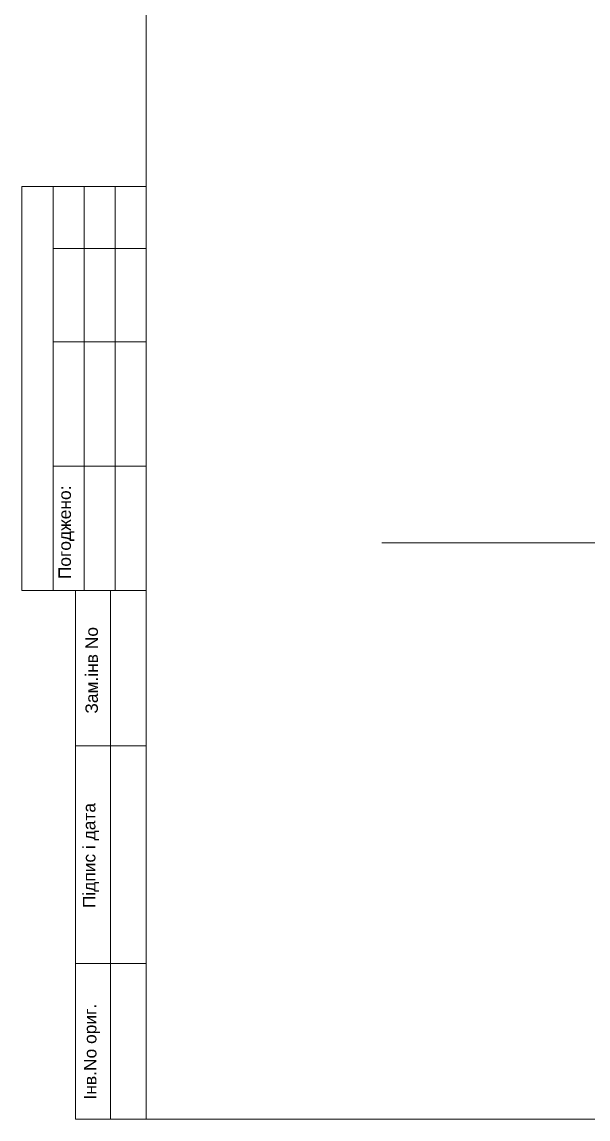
# Model space of a CAD drawing. Header units: millimetres. Extents: x -490789 to -449459, y 209001 to 327650.
# Drawn here: x -490789 to -481679, y 269183 to 286828 of the extents above; entities that cross this region are included whole.
import ezdxf

# ---------------------------------------------------------------- set-up
doc = ezdxf.new("R2010")
doc.units = ezdxf.units.MM
doc.header["$MEASUREMENT"] = 0
for name, color, linetype, lineweight in [('0_Ном._пера__7_Ном._пера__7_Ном._пера__7', 7, 'Continuous', 18), ('11EXPLICACIA_Ном_пера__7_Ном_пера__7_Ном_пера__7_Ном_пера__7_Ном_пера__7_Ном_пера__7_Ном_пера__7_Ном_пера__7_Ном_пера__7_Ном_пера__7_Ном._пера__7_Ном_пера__7_Ном._пера__7_Ном_пера__7_Ном._пера__7_Ном_пера__7_Ном_пера__7_Ном_пера__7_Ном_пера__7_Ном._пера_8_Ном._пера__7', 7, 'Continuous', 18), ('оси_Ном_пера__7_Ном_пера__7_Ном_пера__7_Ном_пера__7_Ном_пера__7_Ном_пера__7_Ном_пера__7_Ном_пера__7_Ном_пера__7_Ном_пера__7_Ном._пера__7_Ном_пера__7_Ном._пера__7_Ном_пера__7_Ном._пера__7_Ном_пера__7_Ном_пера__7_Ном_пера__7_Ном_пера__7_Ном._пера__7_Ном.__6_Ном._пера__7', 7, 'Continuous', 18), ('Текст_Ном_пера__7_Ном_пера__7_Ном_пера__7_Ном_пера__7_Ном_пера__7_Ном_пера__7_Ном_пера__7_Ном_пера__7_Ном_пера__7_Ном_пера__7_Ном._пера__7_Ном_пера__7_Ном._пера__7_Ном_пера__7_Ном._пера__7_Ном_пера__7_Ном_пера__7_Ном_пера__7_Ном_пера__7_Ном._пера__7_Ном_B_Ном._пера__7', 7, 'Continuous', 18)]:
    doc.layers.add(name, color=color, linetype=linetype, lineweight=lineweight)
doc.styles.add('СГЕНЕРИР_СТИЛЬ_1', font='')
doc.styles.get('СГЕНЕРИР_СТИЛЬ_1').set_extended_font_data('Arial')

msp = doc.modelspace()

# ---------------------------------------------------------------- linework, layer by layer
at = {"layer": '0_Ном._пера__7_Ном._пера__7_Ном._пера__7', "linetype": 'Continuous'}
for p, q in [((-484997.9, 278451.3), (-468281.7, 278451.3)), ((-482318.5, 278451.3), (-464758.9, 278451.3))]:
    msp.add_line(p, q, dxfattribs=at)
at = {"layer": '11EXPLICACIA_Ном_пера__7_Ном_пера__7_Ном_пера__7_Ном_пера__7_Ном_пера__7_Ном_пера__7_Ном_пера__7_Ном_пера__7_Ном_пера__7_Ном_пера__7_Ном._пера__7_Ном_пера__7_Ном._пера__7_Ном_пера__7_Ном._пера__7_Ном_пера__7_Ном_пера__7_Ном_пера__7_Ном_пера__7_Ном._пера_8_Ном._пера__7', "linetype": 'Continuous'}
for p, q in [((-488788.7, 297583.5), (-488788.7, 269183.5)), ((-490788.7, 284183.5), (-488788.7, 284183.5)), ((-490788.7, 284183.5), (-490788.7, 277683.5)), ((-490288.7, 284183.5), (-490288.7, 277683.5)), ((-489788.7, 284183.5), (-489788.7, 277683.5)), ((-489288.7, 284183.5), (-489288.7, 277683.5)), ((-490288.7, 283183.5), (-488788.7, 283183.5)), ((-490288.7, 281683.5), (-488788.7, 281683.5)), ((-490288.7, 279683.5), (-488788.7, 279683.5)), ((-490788.7, 277683.5), (-488788.7, 277683.5)), ((-489928.7, 277683.5), (-488788.7, 277683.5)), ((-489928.7, 269183.5), (-489928.7, 277683.5)), ((-489928.7, 269183.5), (-489928.7, 277683.5)), ((-489928.7, 277683.5), (-488788.7, 277683.5)), ((-489363.7, 269183.5), (-489363.7, 277683.5)), ((-489363.7, 269183.5), (-489363.7, 277683.5)), ((-489928.7, 275183.5), (-488788.7, 275183.5)), ((-489928.7, 275183.5), (-488788.7, 275183.5)), ((-489928.7, 271683.5), (-488788.7, 271683.5)), ((-489928.7, 271683.5), (-488788.7, 271683.5)), ((-489928.7, 269183.5), (-449588.7, 269183.5))]:
    msp.add_line(p, q, dxfattribs=at)

# ---------------------------------------------------------------- texts
at = {"layer": 'оси_Ном_пера__7_Ном_пера__7_Ном_пера__7_Ном_пера__7_Ном_пера__7_Ном_пера__7_Ном_пера__7_Ном_пера__7_Ном_пера__7_Ном_пера__7_Ном._пера__7_Ном_пера__7_Ном._пера__7_Ном_пера__7_Ном._пера__7_Ном_пера__7_Ном_пера__7_Ном_пера__7_Ном_пера__7_Ном._пера__7_Ном.__6_Ном._пера__7', "linetype": 'Continuous', "char_height": 200, "attachment_point": 7, "rotation": 90, "style": 'СГЕНЕРИР_СТИЛЬ_1'}
for s, insert in [('\\A1;{\\fArial|b0|i0|c204|p38;Зам.інв No}', (-489564, 275703.5)), ('\\A1;{\\fArial|b0|i0|c204|p38;Підпис і дата}', (-489548.6, 272575)), ('\\A1;{\\fArial|b0|i0|c204|p38;Інв.No ориг.}', (-489530.1, 269498.7))]:
    msp.add_mtext(s, dxfattribs=dict(at, insert=insert))
at = {"layer": 'Текст_Ном_пера__7_Ном_пера__7_Ном_пера__7_Ном_пера__7_Ном_пера__7_Ном_пера__7_Ном_пера__7_Ном_пера__7_Ном_пера__7_Ном_пера__7_Ном._пера__7_Ном_пера__7_Ном._пера__7_Ном_пера__7_Ном._пера__7_Ном_пера__7_Ном_пера__7_Ном_пера__7_Ном_пера__7_Ном._пера__7_Ном_B_Ном._пера__7', "linetype": 'Continuous', "insert": (-489943, 277866.1), "char_height": 200, "attachment_point": 7, "rotation": 90, "style": 'СГЕНЕРИР_СТИЛЬ_1'}
msp.add_mtext('\\A1;{\\fArial|b0|i0|c204|p38;Погоджено:}', dxfattribs=at)

doc.saveas('drawing.dxf')
